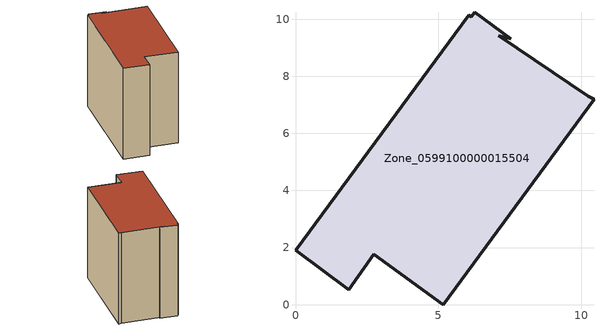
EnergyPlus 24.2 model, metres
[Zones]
Zone_0599100000015504
 floor ground (C_G): 6.15,10.09 6.28,10.24 7.55,9.32 7.12,9.43 10.25,7.29 10.45,7.2 5.17,0 2.74,1.77 1.86,0.53 0,1.9 6.07,10.14 z0
 wall outside (C_F): 6.07,10.14 0,1.9 1.86,0.53 2.74,1.77 5.17,0 10.45,7.2 10.25,7.29 7.12,9.43 7.55,9.32 6.28,10.24 6.15,10.09 6.07,10.14 z0:8.47
 roof outside (C_R): 7.12,9.43 7.55,9.32 6.28,10.24 6.15,10.09 6.07,10.14 0,1.9 1.86,0.53 2.74,1.77 5.17,0 10.45,7.2 10.25,7.29 z8.47
[BUILDING]
Pand.0599100000015504: North Axis=0; Terrain=City; Loads Convergence Tolerance Value=0.04; Temperature Convergence Tolerance Value=0.4; Solar Distribution=FullExterior; Maximum Number of Warmup Days=25; Minimum Number of Warmup Days=1
[Site:Location]
Rotterdam.The.Hague.AP_ZH_NLD Design_Conditions: Latitude=51.96; Longitude=4.45; Time Zone=1; Elevation=-4.5
[SITE:GROUNDTEMPERATURE:BUILDINGSURFACE]
18, 18, 18, 18, 18, 18, 18, 18, 18, 18, 18, 18
[MATERIAL] Thermal Absorptance=0.9; Solar Absorptance=0.7; Visible Absorptance=0.7
Name | Roughness | Thickness | Conductivity | Density | Specific Heat
G.TI.1975-1991 | MediumSmooth | 0.15 | 0.288461 | 540 | 1210
F.TI.1975-1991 | Rough | 0.3 | 0.230769 | 1920 | 840
R.TI.1975-1991 | MediumRough | 0.2 | 0.153846 | 1500 | 1000
[CONSTRUCTION]
C_G: G.TI.1975-1991
C_F: F.TI.1975-1991
C_R: R.TI.1975-1991
[ZONE]
Zone_0599100000015504: Type=1; Multiplier=1; Ceiling Height=Autocalculate; Volume=Autocalculate; Floor Area=autocalculate; Part of Total Floor Area=Yes
[ZONEINFILTRATION:DESIGNFLOWRATE]
Infil_Zone_0599100000015504: Zone or ZoneList or Space or SpaceList=Zone_0599100000015504; Schedule=AlwaysOn; Design Flow Rate Calculation Method=Flow/Area; Flow Rate per Floor Area=0.003; Constant Term Coefficient=1; Temperature Term Coefficient=0; Velocity Term Coefficient=0; Velocity Squared Term Coefficient=0
[HVACTEMPLATE:ZONE:IDEALLOADSAIRSYSTEM]
Zone_0599100000015504: Maximum Heating Supply Air Temperature=50; Minimum Cooling Supply Air Temperature=13; Maximum Heating Supply Air Humidity Ratio=0.0156; Minimum Cooling Supply Air Humidity Ratio=0.0077; Heating Limit=NoLimit; Cooling Limit=NoLimit; Dehumidification Control Type=ConstantSensibleHeatRatio; Cooling Sensible Heat Ratio=0.7; Dehumidification Setpoint=60; Humidification Control Type=None; Humidification Setpoint=30; Outdoor Air Method=None; Outdoor Air Flow Rate per Person=0.00944; Outdoor Air Flow Rate per Zone Floor Area=0; Outdoor Air Flow Rate per Zone=0; Demand Controlled Ventilation Type=None; Outdoor Air Economizer Type=NoEconomizer; Heat Recovery Type=None; Sensible Heat Recovery Effectiveness=0.7; Latent Heat Recovery Effectiveness=0.65
[ZONECONTROL:THERMOSTAT]
ThermostatControl_Zone_0599100000015504: Zone or ZoneList=Zone_0599100000015504; Control Type Schedule=DualSetpointControlType; Control 1=Thermostat_Zone_0599100000015504; Temperature Difference Between Cutout And Setpoint=0
[THERMOSTATSETPOINT:DUALSETPOINT]
Thermostat_Zone_0599100000015504: Heating Setpoint Temperature Schedule=HeatingSetpoint_Zone_0599100000015504; Cooling Setpoint Temperature Schedule=CoolingSetpoint_Zone_0599100000015504
[SCHEDULE:COMPACT]
HeatingSetpoint_Zone_0599100000015504: Through: 12/31, For: AllDays, Until: 24:00, 21
CoolingSetpoint_Zone_0599100000015504: Through: 12/31, For: AllDays, Until: 24:00, 24
DualSetpointControlType: Through: 12/31, For: AllDays, Until: 24:00, 4
AlwaysOn: Through: 12/31, For: AllDays, Until: 24:00, 1
